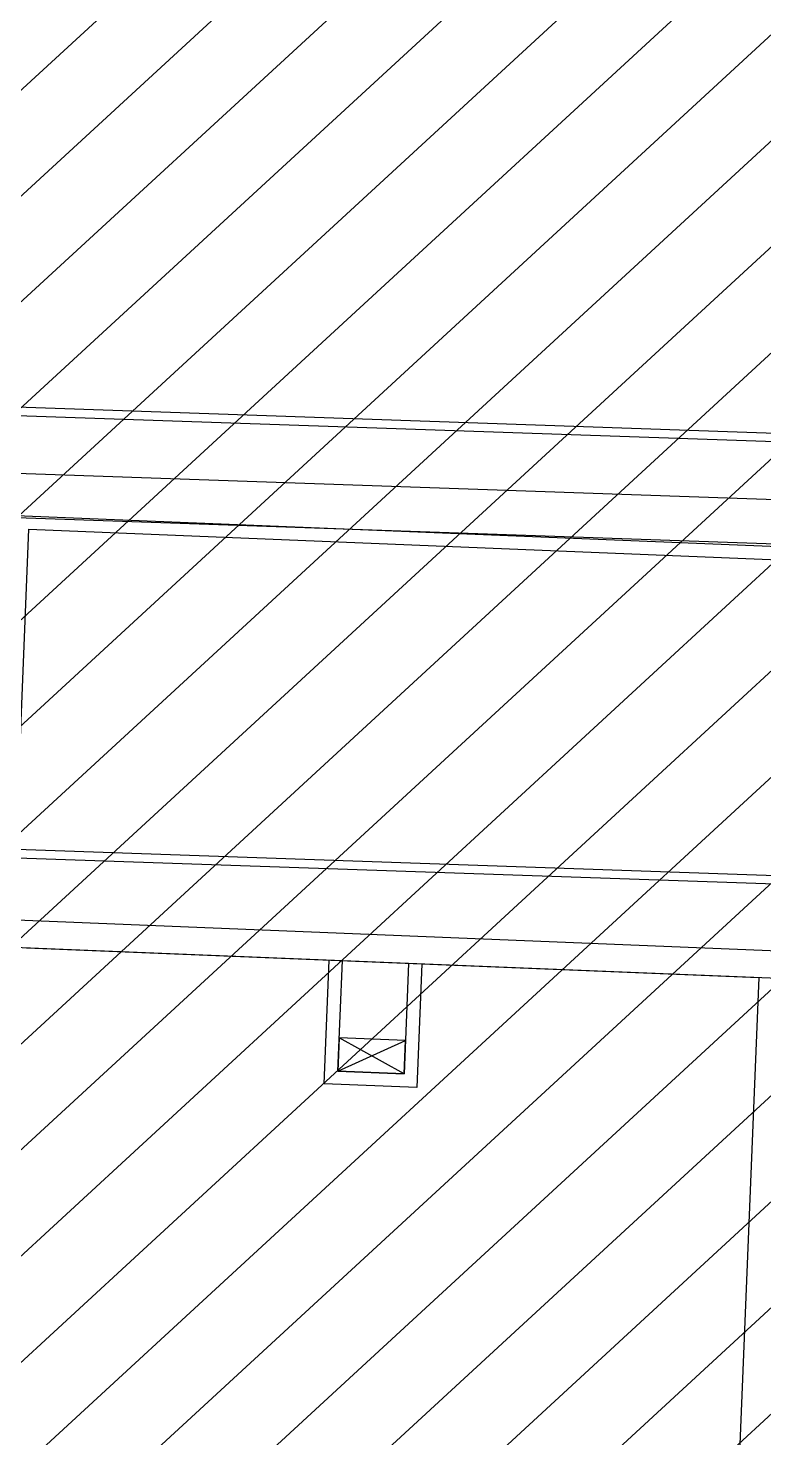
# Model space of a CAD drawing. Extents: x -678889171 to 586587, y -792238163 to 335485.
# Drawn here: x -678822760 to -678816101, y -792108600 to -792095847 of the extents above; entities that cross this region are included whole.
import ezdxf
from ezdxf.enums import TextEntityAlignment as Align

# ---------------------------------------------------------------- set-up
doc = ezdxf.new("R2010")
doc.units = 0
doc.header["$MEASUREMENT"] = 0
for name, color, linetype in [('A-FLOR-PATT', 252, 'Continuous'), ('A-SITE-PATT', 252, 'Continuous'), ('A-WALL', 252, 'Continuous')]:
    doc.layers.add(name, color=color, linetype=linetype)
doc.layers.add('BASEMENT3 LAYOUT$0$HATCH6', color=252, linetype='Continuous', lineweight=15)
doc.styles.add('Ground floor Towers$0$$Bas01-Rname$0$EN-SC', font='swissc.ttf')
doc.styles.add('Ground floor Towers$0$$Bas01-Rname$0$EN-SCL', font='swisscl.ttf')
doc.styles.add('Ground floor Towers$0$04-Ground Floor$0$V2-lower ground$0$LEVEL  FOR LICENSE LOWER GR$0$$LG- LEVEL$0$AR-SR', font='sarb.shx')

# ---------------------------------------------------------------- blocks, each defined once
blk = doc.blocks.new('A$C61C61320')
at = {"layer": 'BASEMENT3 LAYOUT$0$HATCH6'}
h = blk.add_hatch(dxfattribs=at)
h.set_pattern_fill('JIS_WOOD', color=256, scale=1000, style=0)
h.set_pattern_definition([(45, (-845711.5632553247, -470537.5133829243), (-499.9999991609842, 499.9999991609843), [])])
h.paths.add_polyline_path([(-57054.4839232408, -202715.6827627594), (-61988.72938809986, -237934.2497828866), (-80426.45722685638, -233625.2072105513), (-117920.8563015934, -232159.4412755717), (-127624.8318891085, -221284.5855308848), (-127624.8318891085, -154987.425217584), (-104462.5924733605, -154589.848100547), (-93882.62928564264, -154028.8445178776), (-93529.7361727003, -176713.0896850609), (-93352.28011348587, -178273.3977080029), (-93352.28011348587, -194674.8746110406), (-91405.28890382661, -196764.3988851835), (-82930.71560722869, -197602.72102616), (-65142.08317814791, -199622.3395659931), (-55832.26724016038, -200866.3395951205)])
blk = doc.blocks.new('GR')
at = {"layer": 'A-FLOR-PATT'}
for p, q in [((-36937.35752912449, 83922.59322838203), (5518.166476646962, 84174.95330901134)), ((-37007.68432630599, 83836.5729148268), (5411.207674454898, 84113.37185683055)), ((-36897.31296228312, 83322.82065839929), (6121.722277038934, 83578.53030896597)), ((-36894.93536239647, 82922.82772468824), (6524.092810636328, 83180.91497514155)), ((-22231.49025391883, 83028.15076894112), (-13481.95477583679, 83028.15076894112)), ((-22111.49025391883, 79358.80220648166), (-22111.49025391883, 82908.15076894112)), ((-22111.49025391883, 82908.15076894112), (-13481.95477583679, 82908.15076894112)), ((-30948.08122967152, 79876.02890377189), (9437.223438388435, 80139.55793711904)), ((-30912.47202798455, 79958.33511458867), (9546.729276875696, 80198.828844029)), ((-22231.49134114714, 79373.92714914237, -1.758846460705784e-06), (-13878.88612819222, 79373.93266654562, 6.057577220119822e-05)), ((-53845, 79125), (16455, 79125)), ((-21981.49008877922, 79123.9273142833, 1.068854923888714e-07), (-15346.1526115592, 79123.93169732692, 4.96257147426972e-05)), ((-19238.82009585906, 78003.92968827409, -3.245427971218343e-06), (-19238.82083568702, 79123.92916899586, -3.245427971218343e-06)), ((-19238.82009585002, 78004.13891140251, 1.147501095408936e-07), (-19238.82004625961, 79123.92912598353, 1.147501095408936e-07)), ((-19238.79475561229, 78003.92947008602, 1.147501095408935e-07), (-19238.79503797377, 79123.92912600003, 1.147501095408935e-07)), ((-19118.82017512666, 78123.92968295985, -3.245427971218343e-06), (-19118.82002508461, 79123.92920525084, -3.245427971218343e-06)), ((-19118.82009585019, 78124.13891140278, 1.147501095408936e-07), (-19118.82003906993, 79123.92920525082, 1.147501095408936e-07)), ((-19118.79479117993, 78123.92950565356, 1.147501095408935e-07), (-19118.79503078189, 79123.92920526736, 1.147501095408935e-07)), ((-18518.82006094905, 79123.92960158727, 1.147501095408936e-07), (-18518.8201177295, 78124.13888753021, 1.147501095408936e-07)), ((-18518.79505266087, 79123.92960160378, 1.147501095408935e-07), (-18518.79481305943, 78123.9296210862, 1.147501095408935e-07)), ((-18518.79417718525, 79123.92960160437, -3.245427971218343e-06), (-18518.79480774499, 78123.92966196577, -3.245427971218343e-06)), ((-18398.82006813903, 79123.92968085453, 1.147501095408936e-07), (-18398.82011772947, 78004.13888752952, 1.147501095408936e-07)), ((-18398.79505985351, 79123.9296808711, 1.147501095408935e-07), (-18398.79477749194, 78003.92965665206, 1.147501095408935e-07)), ((-18398.79505985351, 79123.92968087108, -3.245427971218343e-06), (-18398.79477749185, 78003.92965665199, -3.245427971218343e-06)), ((-15346.15301367064, 79123.93186246298), (-15346.15301367061, 70723.74461563709)), ((-19118.82009585019, 78124.13891140278, 1.14750109540913e-07), (-18518.82014756777, 78423.92956336848, 8.866417452403001e-08)), ((-18518.82014756777, 78423.92956336848, 8.866417452403001e-08), (-19118.82014723022, 78423.92956336848, 8.866417452403001e-08)), ((-19118.82014723022, 78423.92956336848, 8.866417452403001e-08), (-19118.82014723022, 78123.9295632506, 8.866417452403001e-08)), ((-18518.8201177295, 78124.13888753021, -3.245427971218324e-06), (-19118.82014681872, 78423.92954016684, -3.245427971218324e-06)), ((-18518.82014756777, 78123.9295632506, 8.866417452403001e-08), (-18518.82014756777, 78423.92956336848, 8.866417452403001e-08)), ((-18518.79480774499, 78123.92966196577, -3.245427971218343e-06), (-19118.82017512666, 78123.92968295985, -3.245427971218343e-06)), ((-18518.8201177295, 78124.13888753021, 1.147501095408936e-07), (-19118.82009585019, 78124.13891140278, 1.147501095408936e-07)), ((-19118.82014723022, 78123.9295632506, 8.866417452403001e-08), (-18518.82014756777, 78123.9295632506, 8.866417452403001e-08)), ((-18518.79481305943, 78123.9296210862, 1.147501095408935e-07), (-19118.79479117993, 78123.92950565356, 1.147501095408935e-07)), ((-18398.82011772947, 78004.13888752952, 1.147501095408936e-07), (-19238.82009585002, 78004.13891140251, 1.147501095408936e-07)), ((-18398.79477749185, 78003.92965665199, -3.245427971218343e-06), (-19238.82009585906, 78003.92968827409, -3.245427971218343e-06)), ((-18398.79477749194, 78003.92965665206, 1.147501095408935e-07), (-19238.79475561229, 78003.92947008602, 1.147501095408935e-07))]:
    blk.add_line(p, q, dxfattribs=at)
at = {"layer": 'A-FLOR-PATT', "style": 'Ground floor Towers$0$04-Ground Floor$0$V2-lower ground$0$LEVEL  FOR LICENSE LOWER GR$0$$LG- LEVEL$0$AR-SR', "flags": 12}
for tag, p in [('L', (30296.07288644527, 72859.53473235783)), ('P', (30237.50458115668, 72203.99769414036))]:
    blk.add_attdef(tag, text='', height=500, dxfattribs=at).set_placement(p, align=Align.RIGHT)
at = {"layer": 'A-FLOR-PATT'}
for tag, p, height, style in [('N', (85492.25876324323, 56633.4995742733), 250, 'Ground floor Towers$0$$Bas01-Rname$0$EN-SC'), ('N', (89389.48149106537, 56633.4995742733), 250, 'Ground floor Towers$0$$Bas01-Rname$0$EN-SC'), ('N', (94597.61363499537, 56633.4995742733), 250, 'Ground floor Towers$0$$Bas01-Rname$0$EN-SC'), ('AN', (85922.66280553787, 56313.08159666645), 200, 'Ground floor Towers$0$$Bas01-Rname$0$EN-SCL'), ('AN', (89819.88553336001, 56313.08159666645), 200, 'Ground floor Towers$0$$Bas01-Rname$0$EN-SCL'), ('AN', (95028.01767729002, 56313.08159666645), 200, 'Ground floor Towers$0$$Bas01-Rname$0$EN-SCL'), ('SN', (85299.47460008037, 56025.08594095582), 200, 'Ground floor Towers$0$$Bas01-Rname$0$EN-SCL'), ('F', (85927.04975899268, 56008.67972904726), 200, 'Ground floor Towers$0$$Bas01-Rname$0$EN-SCL'), ('SN', (89196.69732790251, 56025.08594095582), 200, 'Ground floor Towers$0$$Bas01-Rname$0$EN-SCL'), ('F', (89824.27248681482, 56008.67972904726), 200, 'Ground floor Towers$0$$Bas01-Rname$0$EN-SCL'), ('SN', (94404.82947183252, 56025.08594095582), 200, 'Ground floor Towers$0$$Bas01-Rname$0$EN-SCL'), ('F', (95032.40463074483, 56008.67972904726), 200, 'Ground floor Towers$0$$Bas01-Rname$0$EN-SCL')]:
    blk.add_attdef(tag, p, '', height=height, dxfattribs=dict(at, style=style))
at = {"layer": 'A-FLOR-PATT', "style": 'Ground floor Towers$0$$Bas01-Rname$0$EN-SCL', "width": 0.8}
for p in [(85305.16036184286, 56295.1433535593), (89202.383089665, 56295.1433535593), (94410.51523359501, 56295.1433535593)]:
    blk.add_attdef('FN', p, '', height=250, dxfattribs=at)

msp = doc.modelspace()

# ---------------------------------------------------------------- block references
at = {"layer": 'A-SITE-PATT', "rotation": 357.6731745000001}
msp.add_blockref('A$C61C61320', (-678706236.4347705, -791940527.995869, -212772), dxfattribs=at)

# ---------------------------------------------------------------- next in the draw order: block references
at = {"layer": 'A-WALL', "rotation": 357.6731745000001}
msp.add_blockref('GR', (-678804025.0995113, -792184118.4910543, -212772), dxfattribs=at)

doc.saveas('drawing.dxf')
